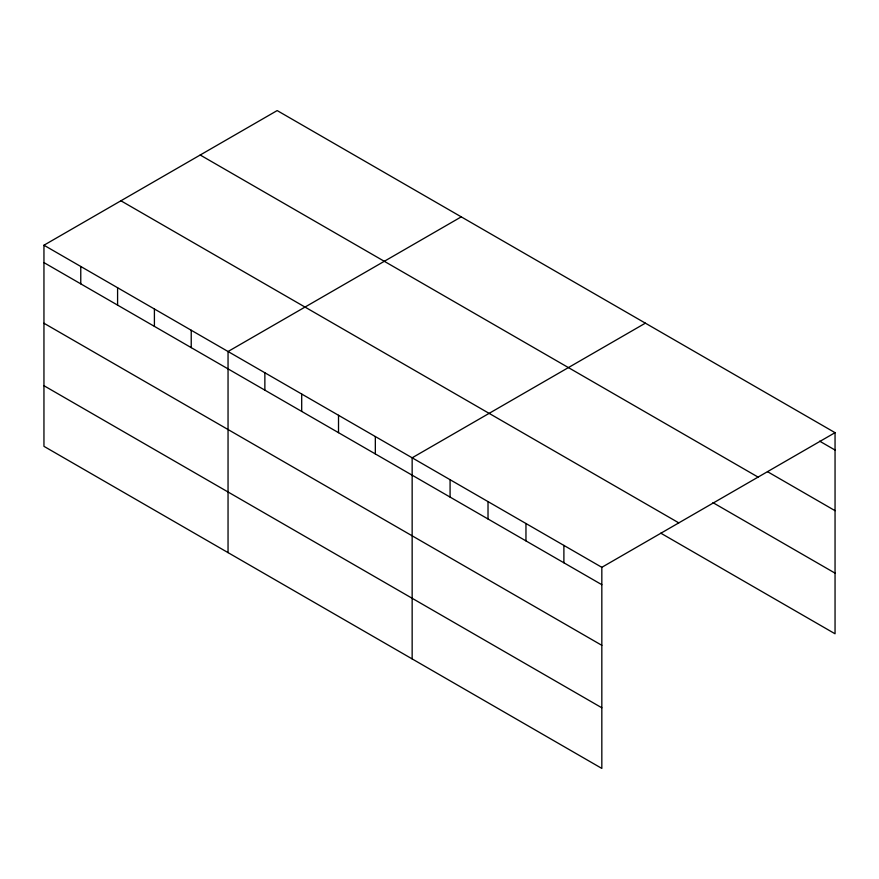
<?xml version="1.0" encoding="UTF-8"?>
<svg xmlns="http://www.w3.org/2000/svg" width="879" height="879" viewBox="0 0 879 879"><rect width="100%" height="100%" fill="white"/><g stroke="black" fill="none" stroke-linecap="round" stroke-linejoin="round"><path stroke-width="1.32" d="M43.95 245.219L601.829 567.318L601.829 768.422L43.95 446.334L43.95 245.219L277.171 110.578L835.05 432.666L835.05 633.781L660.788 533.168M461.266 216.86L228.046 351.512L228.046 552.627M645.373 323.153L412.152 457.805L412.152 658.92M601.829 567.318L835.05 432.666M819.635 441.148L835.05 450.048M767.477 471.66L835.05 510.677M200.203 155.012L758.083 477.099M712.946 502.645L835.05 573.141M120.917 200.786L678.797 522.873M43.95 262.601L601.829 584.7M43.95 323.241L601.829 645.329M43.95 385.705L601.829 707.793M563.889 545.409L563.889 562.791M525.961 523.51L525.961 540.893M488.021 501.601L488.021 518.984M450.081 479.703L450.081 497.085M375.333 436.544L375.333 453.927M338.514 415.284L338.514 432.666M301.695 394.034L301.695 411.416M264.865 372.773L264.865 390.155M191.226 330.251L191.226 347.634M154.407 309.001L154.407 326.384M117.588 287.741L117.588 305.123M80.769 266.48L80.769 283.862"/></g></svg>
